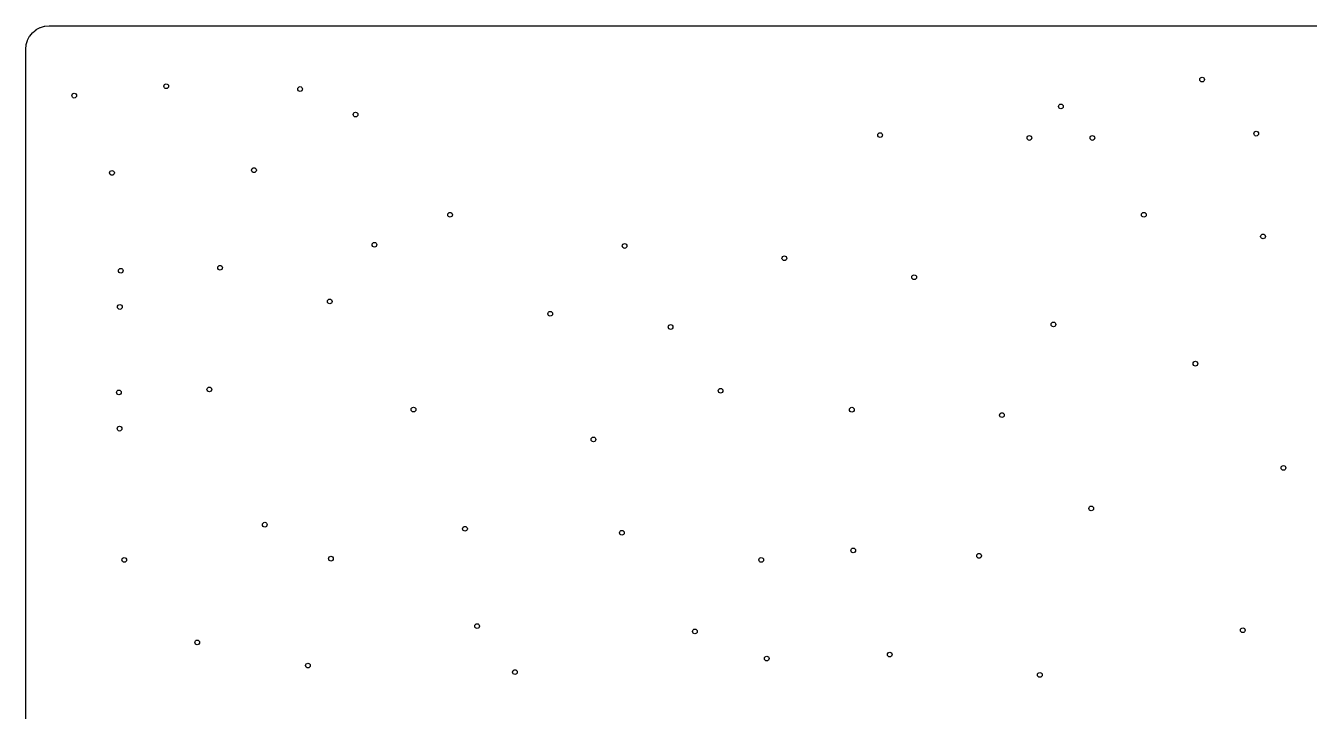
# Model space of a CAD drawing. Extents: x 114.9 to 199.6, y -137.1 to -76.7.
# Drawn here: x 114.88 to 155.62, y -98.4 to -76.65 of the extents above; entities that cross this region are included whole.
import ezdxf

# ---------------------------------------------------------------- set-up
doc = ezdxf.new("R2010")
doc.units = 0
doc.layers.add('BLACK', color=7, linetype='CONTINUOUS')

msp = doc.modelspace()

# ---------------------------------------------------------------- linework, layer by layer
at = {"layer": 'BLACK', "linetype": 'CONTINUOUS'}
for p, q in [((114.939822, -77.10893), (115.004542, -76.98785)), ((115.004542, -76.98785), (115.009871, -76.979874)), ((115.009871, -76.979874), (115.096961, -76.873753)), ((115.096961, -76.873753), (115.103754, -76.866961)), ((115.103754, -76.866961), (115.209874, -76.779871)), ((115.209874, -76.779871), (115.21785, -76.774542)), ((115.21785, -76.774542), (115.33893, -76.709822)), ((115.33893, -76.709822), (115.34779, -76.706153)), ((115.34779, -76.706153), (115.479162, -76.666301)), ((115.479162, -76.666301), (115.488581, -76.664428)), ((115.488581, -76.664428), (115.627604, -76.650736)), ((115.627604, -76.650736), (115.632407, -76.6505)), ((115.632407, -76.6505), (115.67417, -76.6505)), ((115.67417, -76.6505), (198.78583, -76.6505)), ((114.8805, -77.402406), (114.880736, -77.397603)), ((114.8805, -79.161927), (114.8805, -77.402406)), ((114.880736, -77.397603), (114.894428, -77.258582)), ((114.894428, -77.258582), (114.896302, -77.249161)), ((114.896302, -77.249161), (114.936153, -77.11779)), ((114.936153, -77.11779), (114.939822, -77.10893)), ((114.8805, -99.337497), (114.8805, -79.161927))]:
    msp.add_line(p, q, dxfattribs=at)
at = {"layer": 'BLACK'}
for centre in [(119.34, -78.57), (123.59, -78.66), (152.22, -78.36), (116.42, -78.87), (125.35, -79.47), (147.736, -79.2135), (142, -80.12), (146.736, -80.2135), (148.736, -80.2135), (153.937415, -80.075578), (117.62, -81.32), (122.127022, -81.234661), (128.35, -82.65), (150.37, -82.65), (154.15206, -83.338182), (125.95, -83.6), (133.89, -83.64), (121.05, -84.33), (138.96, -84.03), (117.9, -84.424998), (143.08, -84.63), (117.869364, -85.575002), (124.531046, -85.398774), (131.53, -85.79), (135.35, -86.21), (147.5, -86.13), (152.00561, -87.373509), (117.84, -88.284998), (120.71, -88.19), (136.937529, -88.232089), (127.19, -88.83), (141.101643, -88.833095), (145.866762, -89.004811), (117.86, -89.435002), (132.902202, -89.777533), (154.8, -90.68), (148.700077, -91.966912), (122.470454, -92.48206), (128.823947, -92.610847), (133.803711, -92.739634), (141.144572, -93.297711), (118.01, -93.6), (124.57, -93.56), (138.225399, -93.598215), (145.14, -93.47), (129.21, -95.7), (120.324004, -96.216884), (136.12, -95.87), (153.51, -95.83), (142.303655, -96.603245), (123.84, -96.95), (138.4, -96.73), (130.41, -97.16), (147.068774, -97.24718)]:
    msp.add_circle(centre, 0.075, dxfattribs=at)

doc.saveas('drawing.dxf')
